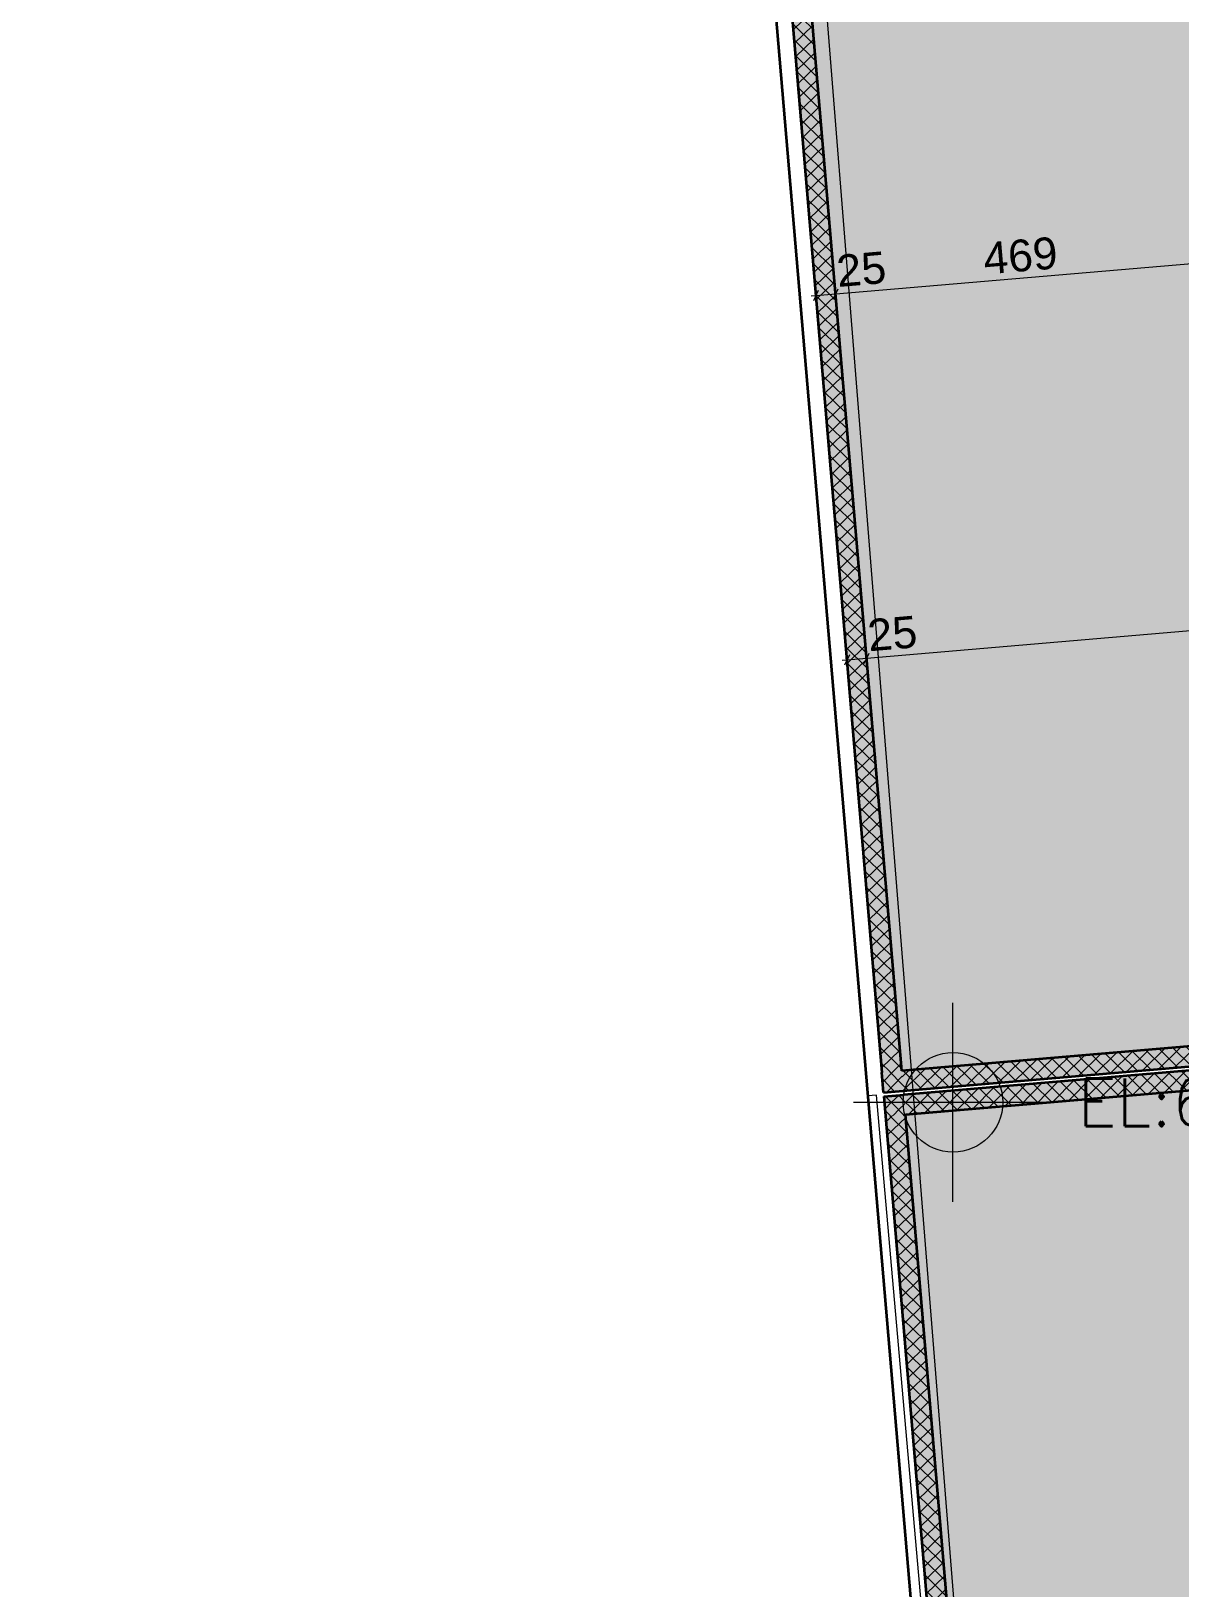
# Model space of a CAD drawing. Header units: metres. Extents: x 7516628 to 7516777, y 4692096 to 4692450.
# Drawn here: x 7516702.88 to 7516717.32, y 4692163.88 to 4692183.44 of the extents above; entities that cross this region are included whole.
import ezdxf

# ---------------------------------------------------------------- set-up
doc = ezdxf.new("R2010")
doc.units = ezdxf.units.M
doc.linetypes.add('Dot & Dashed', pattern=[670.277762413025, 317.49999999993, -176.38888888885, 0, -176.388873524245])
for name, color, linetype, lineweight in [('dtm label', 1, 'Continuous', 0), ('New_2D Drafting - General_Pen_No__102', 254, 'Continuous', 0), ('New_2D Drafting - General_Pen_No__2', 8, 'Continuous', 0), ('New_Archicad Windows_Pen_No__103', 31, 'Continuous', 0), ('New_Archicad Windows_Pen_No__82', 253, 'Continuous', 0), ('New_Dimensioning - General', 7, 'Continuous', 0), ('New_Dimensioning - General_Pen_No__1', 7, 'Continuous', 0), ('New_Dimensioning - General_Pen_No__142', 8, 'Continuous', 0), ('New_Dimensioning - General_Pen_No__161', 251, 'Continuous', 0), ('New_Drawing & Figure_Pen_No__50', 134, 'Continuous', 0), ('New_Drawing & Figure_Pen_No__58', 12, 'Continuous', 0), ('New_Drawing & Figure_Pen_No__7', 7, 'Continuous', 0), ('New_Structural - Bearing', 7, 'Continuous', 0), ('New_Structural - Bearing_Pen_No__102', 254, 'Continuous', 0), ('New_Structural - Bearing_Pen_No__184', 254, 'Continuous', 0), ('New_Structural - Bearing_Pen_No__202', 254, 'Continuous', 0), ('New_Structural - Bearing_Pen_No__206', 254, 'Continuous', 0), ('New_Structural - Bearing_Pen_No__22', 8, 'Continuous', 0), ('Parcela Baze', 7, 'Continuous', 0), ('projekt', 7, 'Continuous', 0)]:
    doc.layers.add(name, color=color, linetype=linetype, lineweight=lineweight)
doc.styles.add('GENERATED_STYLE_1', font='arial.ttf')
doc.styles.get("Standard").update_dxf_attribs({"font": 'simplex.shx'})
doc.dimstyles.new('GENERATED_STYLE__1', dxfattribs={"dimtxt": 400, "dimasz": 95, "dimexe": 0.18, "dimexo": 100000, "dimgap": 0, "dimtad": 1, "dimdec": 0, "dimlfac": 0.1, "dimzin": 0, "dimdsep": 46, "dimtxsty": 'GENERATED_STYLE_1', "dimblk": 'ARROWHEAD_2', "dimblk1": 'ARROWHEAD_2', "dimblk2": 'ARROWHEAD_2', "dimcen": 0.09, "dimclrd": 251, "dimclre": 251, "dimclrt": 7, "dimadec": 0, "dimazin": 0, "dimtfac": 1, "dimtdec": 4, "dimtmove": 0, "dimatfit": 3, "dimfxl": 1, "dimtolj": 1, "dimtzin": 0, "dimarcsym": 0})
pattern_1 = [(44.99999999999998, (0, 0), (-91.92387818248316, 91.92387818248324), []), (135.0000000000001, (0, 0), (91.9238781824829, 91.92387818248349), [])]
pattern_2 = [(44.99999999999998, (0, 0), (-176.7766952966368, 176.7766952966369), []), (44.99999999999998, (-35.35533905932736, 35.35533905932739), (-176.7766952966368, 176.7766952966369), []), (44.99999999999998, (-70.71067811865473, 70.71067811865478), (-176.7766952966368, 176.7766952966369), [])]

# ---------------------------------------------------------------- blocks, each defined once
blk = doc.blocks.new('Slab_33', base_point=(4116.030612582108, -140671.4147577718))
at = {"layer": 'New_Structural - Bearing_Pen_No__206', "color": 254, "linetype": 'Continuous', "lineweight": 0, "flags": 128}
blk.add_lwpolyline([(4116.030612582108, -140671.4147577718), (-15811.8441696979, -142368.4140688347), (-14250.60480352022, -160702.0588685327), (5677.269978760705, -159005.0595574694), (5100.290212999425, -152229.5821314949), (4693.010378343387, -147446.8921837474)], close=True, dxfattribs=at)
blk = doc.blocks.new('Slab_34', base_point=(24946.81307598057, -157414.3028055928))
at = {"layer": 'New_Structural - Bearing_Pen_No__202', "color": 254, "linetype": 'Continuous', "lineweight": 0, "flags": 128}
blk.add_lwpolyline([(24946.81307598057, -157414.3028055928), (-14246.36230524265, -160751.8785554885), (-11624.40488738411, -191541.5428570309), (27568.77049383911, -188203.9671071348)], close=True, dxfattribs=at)
blk = doc.blocks.new('Slab_179', base_point=(929.9270420597167, -103250.7141945921))
at = {"layer": 'New_Structural - Bearing_Pen_No__184', "color": 254, "linetype": 'Continuous', "lineweight": 0, "flags": 128}
blk.add_lwpolyline([(990.3850511454947, -103954.2253347954), (5725.814343538331, -159057.383894627), (13240.54690838602, -158411.1740644985), (24946.81307598057, -157414.3028055928), (27568.77049383911, -188203.9671071348), (8302.813301178503, -189844.5994595613), (-11624.40488738411, -191541.5428570309), (-14339.85881044918, -160734.7556926554), (-14447.66041431285, -160743.9357607504), (-8121.490284972423, -235053.8169531717)], dxfattribs=at)
blk = doc.blocks.new('Wall_32', base_point=(5677.269978760705, -159005.0595574694))
at = {"layer": 'New_Structural - Bearing_Pen_No__102', "linetype": 'Continuous', "lineweight": 13}
h = blk.add_hatch(dxfattribs=at)
h.set_pattern_fill('CONCRETE_BLOCK', color=254, style=0, pattern_type=2)
h.set_pattern_definition(pattern_1)
h.paths.add_polyline_path([(-14001.50636874171, -160680.8463771444), (5428.1715439822, -159026.2720488578), (5406.959052593897, -158777.1736140791), (-14022.71886012999, -160431.7479423659)])
h = blk.add_hatch(dxfattribs=at)
h.set_pattern_fill('CONCRETE_BLOCK', color=254, style=0, pattern_type=2)
h.set_pattern_definition(pattern_1)
h.paths.add_polyline_path([(-14022.71886126037, -160431.747942366), (-14271.8172949085, -160452.9604348846), (-14250.60480238987, -160702.0588685327)])
h = blk.add_hatch(dxfattribs=at)
h.set_pattern_fill('CONCRETE_BLOCK', color=254, style=0, pattern_type=2)
h.set_pattern_definition(pattern_1)
h.paths.add_polyline_path([(-14022.71885836268, -160431.7479423659), (-14250.60480352023, -160702.0588685327), (-14001.50636987199, -160680.8463760141)])
at = {"layer": 'New_Structural - Bearing_Pen_No__22', "color": 8, "linetype": 'Continuous', "lineweight": 35, "flags": 128}
for points in [[(5406.959052593899, -158777.1736140792), (-14022.71886012999, -160431.7479423659)], [(-14250.60480352022, -160702.0588685327), (5428.171543982199, -159026.2720488577)], [(-14250.60480352022, -160702.0588685327), (-14271.8172949085, -160452.9604337543)]]:
    blk.add_lwpolyline(points, dxfattribs=at)
blk = doc.blocks.new('Wall_33', base_point=(-14250.60480352022, -160702.0588685327))
at = {"layer": 'New_Structural - Bearing_Pen_No__102', "linetype": 'Continuous', "lineweight": 13}
h = blk.add_hatch(dxfattribs=at)
h.set_pattern_fill('CONCRETE_BLOCK', color=254, style=0, pattern_type=2)
h.set_pattern_definition(pattern_1)
h.paths.add_polyline_path([(-15811.8441696979, -142368.4140670674), (-15541.53324353111, -142596.3000122249), (-15562.74573604974, -142347.2015785767)])
h = blk.add_hatch(dxfattribs=at)
h.set_pattern_fill('CONCRETE_BLOCK', color=254, style=0, pattern_type=2)
h.set_pattern_definition(pattern_1)
h.paths.add_polyline_path([(-15541.53324353111, -142596.3000110946), (-15811.84416969791, -142368.414069965), (-15790.63167717928, -142617.5125036132)])
h = blk.add_hatch(dxfattribs=at)
h.set_pattern_fill('CONCRETE_BLOCK', color=254, style=0, pattern_type=2)
h.set_pattern_definition(pattern_1)
h.paths.add_polyline_path([(-15790.63167830962, -142617.5125036132), (-14271.8172949085, -160452.9604337543), (-14022.71886012999, -160431.747942366), (-15541.53324353111, -142596.3000122249)])
at = {"layer": 'New_Structural - Bearing_Pen_No__22', "color": 8, "linetype": 'Continuous', "lineweight": 35, "flags": 128}
for points in [[(-15811.8441696979, -142368.4140688347), (-15562.7457349194, -142347.2015774464)], [(-15811.8441696979, -142368.4140688347), (-14271.8172949085, -160452.9604337543)], [(-14022.71886012999, -160431.747942366), (-15541.53324353111, -142596.3000122249)]]:
    blk.add_lwpolyline(points, dxfattribs=at)
blk = doc.blocks.new('Wall_35', base_point=(-14246.36230524265, -160751.8785554885))
at = {"layer": 'New_Structural - Bearing_Pen_No__102', "linetype": 'Continuous', "lineweight": 13}
h = blk.add_hatch(dxfattribs=at)
h.set_pattern_fill('CONCRETE_BLOCK', color=254, style=0, pattern_type=2)
h.set_pattern_definition(pattern_1)
h.paths.add_polyline_path([(-13997.2638715945, -160730.6660652305), (-14246.36230524265, -160751.8785537212), (-13976.05137907586, -160979.7644988787)])
h = blk.add_hatch(dxfattribs=at)
h.set_pattern_fill('CONCRETE_BLOCK', color=254, style=0, pattern_type=2)
h.set_pattern_definition(pattern_1)
h.paths.add_polyline_path([(-13976.05137907587, -160979.7644977484), (-14246.36230524266, -160751.8785566188), (-14225.14981272403, -161000.976990267)])
h = blk.add_hatch(dxfattribs=at)
h.set_pattern_fill('CONCRETE_BLOCK', color=254, style=0, pattern_type=2)
h.set_pattern_definition(pattern_1)
h.paths.add_polyline_path([(-11396.51894399389, -191271.231930864), (-13976.05137907588, -160979.7644988787), (-14225.14981385438, -161000.976990267), (-11645.6173787724, -191292.4444222523)])
at = {"layer": 'New_Structural - Bearing_Pen_No__22', "color": 8, "linetype": 'Continuous', "lineweight": 35, "flags": 128}
for points in [[(-14246.36230524265, -160751.8785554885), (-13997.26387046414, -160730.6660641002)], [(-14246.36230524265, -160751.8785554885), (-11624.40488738411, -191541.5428570309)], [(-11396.51894399389, -191271.231930864), (-13976.05137907587, -160979.7644988787)]]:
    blk.add_lwpolyline(points, dxfattribs=at)
blk = doc.blocks.new('Storefront Window with Transom 2 27_34')
at = {"layer": 'New_Archicad Windows_Pen_No__103', "linetype": 'Continuous', "lineweight": 13}
h = blk.add_hatch(dxfattribs=at)
h.set_pattern_fill('ALUMINIUM', color=31, style=0, pattern_type=2)
h.set_pattern_definition(pattern_2)
h.paths.add_polyline_path([(-9542.513876629055, 0), (-9542.513876629055, -80), (-9502.513876629057, -80), (-9502.513876629057, 0)])
h = blk.add_hatch(dxfattribs=at)
h.set_pattern_fill('ALUMINIUM', color=31, style=0, pattern_type=2)
h.set_pattern_definition(pattern_2)
h.paths.add_polyline_path([(9502.513876629057, 0), (9502.513876629057, -80), (9542.513876629055, -80), (9542.513876629055, 0)])
at = {"layer": 'New_Archicad Windows_Pen_No__82', "color": 253, "linetype": 'Continuous', "lineweight": 20}
for p, q in [((-9542.513876629055, 170), (9542.513876629055, 170)), ((-9542.513876629055, 0), (-9542.513876629055, 170)), ((-9542.513876629055, 0), (9542.513876629055, 0)), ((-9542.513876629055, 0), (-9542.513876629055, -80)), ((-9502.513876629057, 0), (-9542.513876629055, 0)), ((-9542.513876629055, -80), (-9542.513876629055, 0)), ((-9542.513876629055, -80), (-9542.513876629055, 0)), ((-9502.513876629057, -80), (-9502.513876629057, 0)), ((9502.513876629057, 0), (9502.513876629057, -80)), ((9542.513876629055, 0), (9502.513876629057, 0)), ((9542.513876629055, 0), (9542.513876629055, 170)), ((9542.513876629055, -80), (9542.513876629055, 0)), ((9542.513876629055, -80), (9542.513876629055, 0)), ((9542.513876629055, -80), (9542.513876629055, 0)), ((-9542.513876629055, -80), (9542.513876629055, -80)), ((-9542.513876629055, -80), (9542.513876629055, -80)), ((-9542.513876629055, -80), (-9502.513876629057, -80)), ((9502.513876629057, -80), (9542.513876629055, -80))]:
    blk.add_line(p, q, dxfattribs=at)
blk = doc.blocks.new('Wall_38', base_point=(24946.81307598057, -157414.3028055928))
at = {"layer": 'New_Structural - Bearing_Pen_No__102', "linetype": 'Continuous', "lineweight": 13}
h = blk.add_hatch(dxfattribs=at)
h.set_pattern_fill('CONCRETE_BLOCK', color=254, style=0, pattern_type=2)
h.set_pattern_definition(pattern_1)
h.paths.add_polyline_path([(-13997.26387046414, -160730.6660641002), (-13976.05137907586, -160979.7644988787), (5702.724968426548, -159303.9776792042), (5681.512477038261, -159054.8792444257)])
at = {"layer": 'New_Structural - Bearing_Pen_No__22', "color": 8, "linetype": 'Continuous', "lineweight": 35}
for p, q in [((24697.71464120209, -157435.5152969811), (24704.50263844634, -157515.2267961102)), ((24704.50263844634, -157515.2267961102), (24718.92713259037, -157684.6137317596)), ((5681.512477038261, -159054.8792444257), (5688.300474282511, -159134.5907435548)), ((5688.300474282511, -159134.5907435548), (5702.724968426546, -159303.9776792042))]:
    blk.add_line(p, q, dxfattribs=at)
at = {"layer": 'New_Structural - Bearing_Pen_No__22', "color": 8, "linetype": 'Continuous', "lineweight": 35, "flags": 128}
for points in [[(5681.512477038261, -159054.8792444257), (-13997.26387046414, -160730.6660641002)], [(-13976.05137907587, -160979.7644988787), (5702.72496842654, -159303.9776792042)]]:
    blk.add_lwpolyline(points, dxfattribs=at)
at = {"layer": 'New_Archicad Windows_Pen_No__82', "color": 253, "linetype": 'Continuous', "lineweight": 20, "zscale": 1000, "rotation": 184.8673973608311}
blk.add_blockref('Storefront Window with Transom 2 27_34', (15196.40155636442, -158324.9087698325), dxfattribs=at)
blk = doc.blocks.new('*D928')
at = {"layer": 'New_Dimensioning - General_Pen_No__142', "color": 8, "linetype": 'Continuous', "lineweight": 13}
for p, q in [((-10210.47591588152, -150337.4690887659), (-10149.17367091599, -150206.7963554251)), ((-14883.56255232518, -150735.4154272101), (-14822.26030735964, -150604.7426938694))]:
    blk.add_line(p, q, dxfattribs=at)
at = {"layer": 'New_Dimensioning - General_Pen_No__161', "color": 251, "linetype": 'Continuous', "lineweight": 13}
for p, q in [((-10187.77947766936, -150178.7208090536), (-10171.87010912815, -150365.5446351375)), ((-10179.82479339876, -150272.1327220955), (-14852.91142984242, -150670.0790605397)), ((-10060.25754470507, -150261.9507262292), (-10179.82479339876, -150272.1327220955))]:
    blk.add_line(p, q, dxfattribs=at)
at = {"layer": 'New_Dimensioning - General_Pen_No__1', "color": 7, "lineweight": 13, "char_height": 400, "attachment_point": 7, "rotation": 4.867397360831655, "style": 'GENERATED_STYLE_1'}
for s, insert in [('\\A1;469', (-12979.13977324964, -150430.2246211482)), ('\\A1;25', (-14823.7047169887, -150587.3023563776))]:
    blk.add_mtext(s, dxfattribs=dict(at, insert=insert))
blk = doc.blocks.new('ARROWHEAD_2')
at = {"color": 0, "linetype": 'Continuous', "lineweight": 0}
for p, q in [((0, 0), (-1, 0)), ((-0.3781315, -0.6550000000000001), (0.3781315, 0.6550000000000001))]:
    blk.add_line(p, q, dxfattribs=at)
blk = doc.blocks.new('*D929')
at = {"layer": 'New_Dimensioning - General_Pen_No__142', "color": 8, "linetype": 'Continuous', "lineweight": 13}
for p, q in [((-15071.35874213815, -150625.9551852576), (-15132.66098710369, -150756.6279185984)), ((-14883.56255232518, -150735.4154272101), (-14822.26030735964, -150604.7426938694))]:
    blk.add_line(p, q, dxfattribs=at)
at = {"layer": 'New_Dimensioning - General_Pen_No__161', "color": 251, "linetype": 'Continuous', "lineweight": 13}
for p, q in [((-10179.82479339876, -150272.1327220955), (-14852.91142984242, -150670.0790605397)), ((-15109.96454889153, -150597.8796388861), (-15094.05518035031, -150784.70346497)), ((-14860.86611411302, -150576.6671474978), (-14844.95674557181, -150763.4909735816)), ((-15102.00986462092, -150691.291551928), (-15162.91443192427, -150696.4780060724)), ((-14852.91142984241, -150670.0790605397), (-15102.00986462092, -150691.291551928))]:
    blk.add_line(p, q, dxfattribs=at)
blk = doc.blocks.new('*D931')
at = {"layer": 'New_Dimensioning - General_Pen_No__142', "color": 8, "linetype": 'Continuous', "lineweight": 13}
for p, q in [((4937.595056379907, -153658.6266261183), (4998.89730134545, -153527.9538927775)), ((-14493.7199051257, -155313.3403606728), (-14432.41766016017, -155182.667627332))]:
    blk.add_line(p, q, dxfattribs=at)
at = {"layer": 'New_Dimensioning - General_Pen_No__161', "color": 251, "linetype": 'Continuous', "lineweight": 13}
for p, q in [((4881.002120297087, -152568.7826693393), (4976.200863133284, -153686.7021724898)), ((4968.246178862678, -153593.2902594479), (-14463.06878264294, -155248.0039940024))]:
    blk.add_line(p, q, dxfattribs=at)
at = {"layer": 'New_Dimensioning - General_Pen_No__1', "color": 7, "lineweight": 13, "char_height": 400, "attachment_point": 7, "rotation": 4.867397360831655, "style": 'GENERATED_STYLE_1'}
for s, insert in [('\\A1;1,950', (-5438.108090731208, -154399.1752912334)), ('\\A1;25', (-14433.86206978922, -155165.2272898403))]:
    blk.add_mtext(s, dxfattribs=dict(at, insert=insert))
blk = doc.blocks.new('*D932')
at = {"layer": 'New_Dimensioning - General_Pen_No__142', "color": 8, "linetype": 'Continuous', "lineweight": 13}
for p, q in [((-14681.51609493868, -155203.8801187203), (-14742.81833990421, -155334.5528520611)), ((-14493.7199051257, -155313.3403606728), (-14432.41766016017, -155182.667627332))]:
    blk.add_line(p, q, dxfattribs=at)
at = {"layer": 'New_Dimensioning - General_Pen_No__161', "color": 251, "linetype": 'Continuous', "lineweight": 13}
for p, q in [((-14712.16721742145, -155269.2164853907), (-14773.07178472479, -155274.4029395351)), ((-14720.12190169205, -155175.8045723488), (-14704.21253315084, -155362.6283984326)), ((-14463.06878264294, -155248.0039940024), (-14712.16721742145, -155269.2164853907)), ((-14471.02346691354, -155154.5920809604), (-14455.11409837233, -155341.4159070443))]:
    blk.add_line(p, q, dxfattribs=at)
blk = doc.blocks.new('A$C11597C86')
at = {"layer": 'New_2D Drafting - General_Pen_No__102', "linetype": 'Continuous', "lineweight": 0}
for points in [[(110226.0500673734, -138051.8326674772), (130153.9248496543, -136354.8333564144), (131715.1642158311, -154688.4781561124), (111787.289433551, -156385.4774671753)], [(111791.5319318286, -156435.297154131), (150984.7073130518, -153097.7214042354), (153606.6647309104, -183887.3857057769), (114413.4893496871, -187224.961455673)]]:
    blk.add_hatch(color=7, dxfattribs=at).paths.add_polyline_path(points)
at = {"layer": 'New_2D Drafting - General_Pen_No__2', "color": 8, "linetype": 'Continuous', "lineweight": 15, "flags": 128}
for points in [[(110226.0500673734, -138051.8326674772), (130153.9248496543, -136354.8333564144), (131715.1642158311, -154688.4781561124), (111787.289433551, -156385.4774671753)], [(111791.5319318286, -156435.297154131), (150984.7073130518, -153097.7214042354), (153606.6647309104, -183887.3857057769), (114413.4893496871, -187224.961455673)]]:
    blk.add_lwpolyline(points, close=True, dxfattribs=at)
at = {"layer": 'New_Drawing & Figure_Pen_No__50', "color": 134, "linetype": 'Continuous', "lineweight": 25, "flags": 128}
blk.add_lwpolyline([(111787.289433551, -156385.4774671753), (131715.164215832, -154688.478156112), (131138.1844500698, -147913.0007301377), (116192.2783633595, -149185.7502134356), (115784.9985287044, -144403.060265687), (130730.9046154147, -143130.31078239), (130153.9248496534, -136354.8333564144), (110226.0500673734, -138051.8326674772)], close=True, dxfattribs=at)
at = {"layer": 'New_Drawing & Figure_Pen_No__58', "color": 12, "linetype": 'Dot & Dashed', "lineweight": 25, "flags": 128}
blk.add_lwpolyline([(161005.8051674019, -220534.1344569164), (148309.774087315, -77907.97802007513), (141260.6769173913, 6886.755578277519), (128599.2923959443, 55612.90617454289), (128534.1880264237, 55593.04050804586), (114816.745336399, 109356.5002997921), (71029.62683871241, 102087.9389638918), (68551.81324016082, 101645.5140968806), (73235.96296273952, 84668.7787698039), (85462.02147193305, 42989.53474633628), (97305.90392089885, -251.6444413792105), (101619.7241700952, -39309.5133008634), (117916.4039520989, -230737.2355518143)], close=True, dxfattribs=at)
at = {"layer": 'New_Drawing & Figure_Pen_No__7', "color": 7, "linetype": 'Continuous', "lineweight": 35, "flags": 128}
blk.add_lwpolyline([(106793.0739142435, -100102.2968165111), (114973.2169252807, -196191.5534748326)], dxfattribs=at)
at = {"layer": 'New_Structural - Bearing', "color": 254, "linetype": 'Continuous', "lineweight": 0}
for name, p in [('Slab_179', (126967.821279131, -98934.13279323466)), ('Slab_33', (130153.9248496534, -136354.8333564144)), ('Slab_34', (150984.7073130518, -153097.7214042354))]:
    blk.add_blockref(name, p, dxfattribs=at)
at = {"layer": 'New_Structural - Bearing', "color": 8, "lineweight": 35}
for name, p in [('Wall_33', (111787.289433551, -156385.4774671753)), ('Wall_38', (150984.7073130518, -153097.7214042354)), ('Wall_32', (131715.164215832, -154688.478156112)), ('Wall_35', (111791.5319318286, -156435.297154131))]:
    blk.add_blockref(name, p, dxfattribs=at)
at = {"layer": 'New_Dimensioning - General', "color": 251, "linetype": 'Continuous', "lineweight": 13}
for base, p1, p2, picture, middle in [((111574.8254544283, -150931.422592645), (122433.8998020538, -48612.82735657929), (103126.1548511599, -51718.6245902629), '*D931', (121250.4378111202, -149826.4624417091)), ((110935.8843724503, -146374.7101505706), (103126.1548511599, -51718.6245902629), (102884.1156897714, -51822.73417845675), '*D929', (111500.5337396316, -146045.6128593345)), ((111325.7270196498, -150952.6350840332), (103126.1548511599, -51718.6245902629), (102884.1156897714, -51822.73417845675), '*D932', (111890.376386831, -150623.5377927971)), ((111184.9828072289, -146353.4976591823), (112594.4783449878, -107631.178216297), (103126.1548511599, -51718.6245902629), '*D928', (113496.7557672977, -145875.6204520814))]:
    dim = blk.add_linear_dim(base=base, p1=p1, p2=p2, angle=184.8673973608236, dimstyle='GENERATED_STYLE__1', dxfattribs=at)
    dim.commit()
    dim.dimension.update_dxf_attribs({"geometry": picture, "text_midpoint": middle, "dimtype": 128, "text_rotation": 4.867397360831653, "insert": (126037.8942370713, 4316.581401357427)})

msp = doc.modelspace()

# ---------------------------------------------------------------- block references
at = {"layer": 'projekt', "xscale": 0.001, "yscale": 0.001, "zscale": 0.001}
msp.add_blockref('A$C11597C86', (7516601.810596049, 4692326.488235551), dxfattribs=at)

# ---------------------------------------------------------------- next in the draw order: linework, layer by layer
at = {"layer": 'dtm label', "color": 1, "linetype": 'Continuous', "lineweight": 0}
for p, q in [((7516714.469283884, 4692168.728298838, 621.8702459443635), (7516714.469283884, 4692171.228298838, 621.8702459443635)), ((7516713.219283884, 4692169.978298838, 621.8702459443635), (7516715.719283885, 4692169.978298838, 621.8702459443635))]:
    msp.add_line(p, q, dxfattribs=at)
msp.add_circle((7516714.469283884, 4692169.978298838, 621.8702459443635), 0.625, dxfattribs=at)
at = {"layer": 'Parcela Baze', "flags": 128}
for points in [[(7516751.06, 4692248.59), (7516735.21, 4692261.76), (7516704.59, 4692287.19), (7516717.139999999, 4692130.480000001), (7516739.530000001, 4692135.32), (7516760.349999999, 4692138.04)], [(7516751.06, 4692248.59), (7516735.21, 4692261.76), (7516704.59, 4692287.19), (7516717.139999999, 4692130.480000002), (7516739.530000002, 4692135.32), (7516760.349999999, 4692138.04)]]:
    msp.add_lwpolyline(points, close=True, dxfattribs=at)

# ---------------------------------------------------------------- next in the draw order: texts
at = {"layer": 'dtm label', "color": 1, "linetype": 'Continuous', "lineweight": 0, "insert": (7516716.036783885, 4692169.978298838, 621.8702459443635), "char_height": 0.6, "attachment_point": 4}
msp.add_mtext('EL:621.87', dxfattribs=at)

doc.saveas('drawing.dxf')
